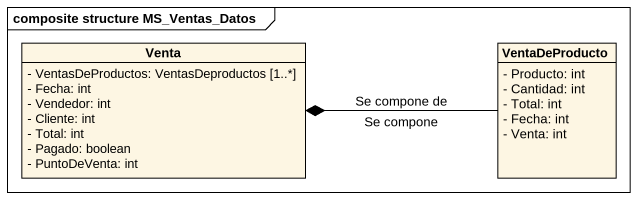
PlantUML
@startuml
mainframe composite structure MS_Ventas_Datos
hide circle
hide empty members
skinparam classAttributeIconSize 0
class Venta {
  - VentasDeProductos: VentasDeproductos [1..*]
  - Fecha: int
  - Vendedor: int
  - Cliente: int
  - Total: int
  - Pagado: boolean
  - PuntoDeVenta: int
}
class VentaDeProducto {
  - Producto: int
  - Cantidad: int
  - Total: int
  - Fecha: int
  - Venta: int
}
VentaDeProducto -left-o Venta : Se compone de
VentaDeProducto -left-* Venta : Se compone
@enduml
